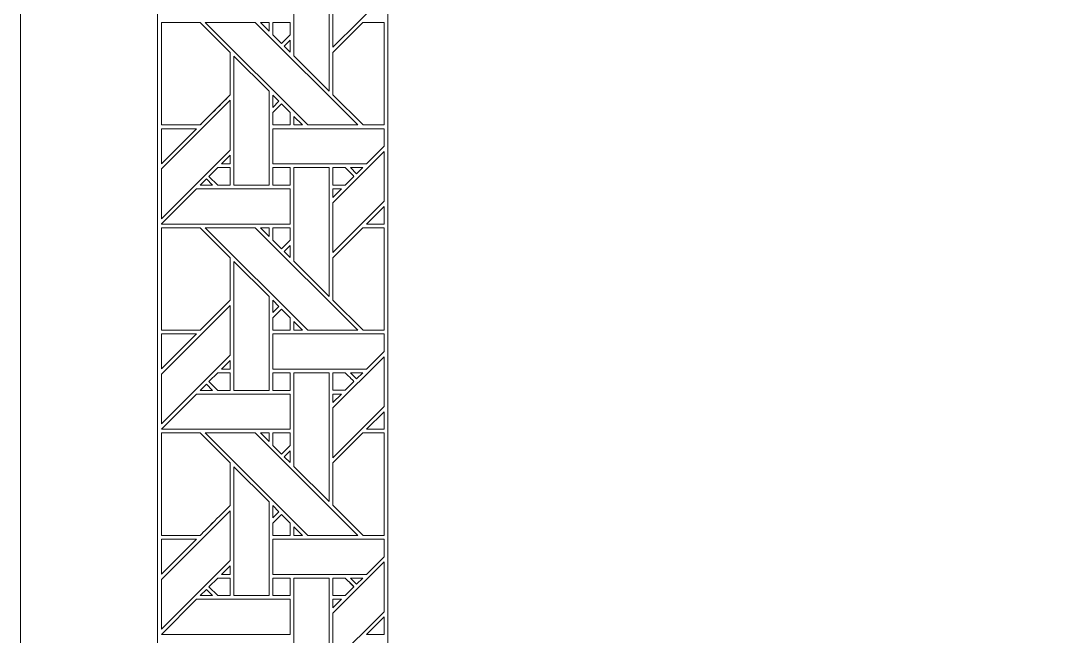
# Model space of a CAD drawing. Header units: inches. Extents: x 7.4 to 17.4, y 4.1 to 14.1.
# Drawn here: x 7.383 to 12.154, y 8.866 to 11.712 of the extents above; entities that cross this region are included whole.
import ezdxf

# ---------------------------------------------------------------- set-up
doc = ezdxf.new("R2010")
doc.units = ezdxf.units.IN
doc.header["$MEASUREMENT"] = 0
doc.layers.add('Design', color=7, linetype='Continuous', lineweight=0)

msp = doc.modelspace()

# ---------------------------------------------------------------- linework, layer by layer
at = {"layer": 'Design'}
for points, knots in [([(7.3829, 14.0948), (7.3829, 14.0948), (7.3829, 4.0948), (7.3829, 4.0948), (7.3829, 4.0948), (17.3829, 4.0948), (17.3829, 4.0948), (17.3829, 4.0948), (17.3829, 14.0948), (17.3829, 14.0948), (17.3829, 14.0948), (7.3829, 14.0948), (7.3829, 14.0948)], [0, 0, 0, 0, 1, 1, 1, 2, 2, 2, 3, 3, 3, 4, 4, 4, 4]), ([(8.0149, 13.4627), (8.0149, 13.4627), (8.0149, 4.7268), (8.0149, 4.7268), (8.0149, 4.7268), (16.7508, 4.7268), (16.7508, 4.7268), (16.7508, 4.7268), (16.7508, 13.4627), (16.7508, 13.4627), (16.7508, 13.4627), (8.0149, 13.4627), (8.0149, 13.4627)], [0, 0, 0, 0, 1, 1, 1, 2, 2, 2, 3, 3, 3, 4, 4, 4, 4]), ([(9.079, 5.7909), (9.079, 5.7909), (9.079, 12.3986), (9.079, 12.3986), (9.079, 12.3986), (15.6867, 12.3986), (15.6867, 12.3986), (15.6867, 12.3986), (15.6867, 5.7909), (15.6867, 5.7909), (15.6867, 5.7909), (9.079, 5.7909), (9.079, 5.7909)], [0, 0, 0, 0, 1, 1, 1, 2, 2, 2, 3, 3, 3, 4, 4, 4, 4]), ([(8.8255, 11.5892), (8.8255, 11.5892), (8.8255, 11.8193), (8.8255, 11.8193), (8.8255, 11.8193), (9.0623, 12.056), (9.0623, 12.056), (9.0623, 12.056), (9.0623, 11.826), (9.0623, 11.826), (9.0623, 11.826), (8.8255, 11.5892), (8.8255, 11.5892)], [0, 0, 0, 0, 1, 1, 1, 2, 2, 2, 3, 3, 3, 4, 4, 4, 4]), ([(8.6454, 11.9814), (8.6454, 11.9814), (8.8083, 11.9814), (8.8083, 11.9814), (8.8083, 11.9814), (8.8083, 11.3863), (8.8083, 11.3863), (8.8083, 11.3863), (8.6454, 11.5492), (8.6454, 11.5492), (8.6454, 11.5492), (8.6454, 11.9814), (8.6454, 11.9814)], [0, 0, 0, 0, 1, 1, 1, 2, 2, 2, 3, 3, 3, 4, 4, 4, 4]), ([(8.0329, 11.7035), (8.0329, 11.7035), (8.2116, 11.7035), (8.2116, 11.7035), (8.2116, 11.7035), (8.3504, 11.5648), (8.3504, 11.5648), (8.3504, 11.5648), (8.3504, 11.3686), (8.3504, 11.3686), (8.3326, 11.3507), (8.2207, 11.2389), (8.2117, 11.2299), (8.2117, 11.2299), (8.0329, 11.2299), (8.0329, 11.2299), (8.0329, 11.2299), (8.0329, 11.7035), (8.0329, 11.7035)], [0, 0, 0, 0, 1, 1, 1, 2, 2, 2, 3, 3, 3, 4, 4, 4, 5, 5, 5, 6, 6, 6, 6]), ([(8.0329, 11.7035), (8.0329, 11.7035), (8.2116, 11.7035), (8.2116, 11.7035), (8.2116, 11.7035), (8.3504, 11.5648), (8.3504, 11.5648), (8.3504, 11.5648), (8.3504, 11.3686), (8.3504, 11.3686), (8.3323, 11.3504), (8.2204, 11.2387), (8.2117, 11.2299), (8.2117, 11.2299), (8.0329, 11.2299), (8.0329, 11.2299), (8.0329, 11.2299), (8.0329, 11.7035), (8.0329, 11.7035)], [0, 0, 0, 0, 1, 1, 1, 2, 2, 2, 3, 3, 3, 4, 4, 4, 5, 5, 5, 6, 6, 6, 6]), ([(8.2359, 11.7035), (8.2359, 11.7035), (8.4669, 11.7035), (8.4669, 11.7035), (8.4669, 11.7035), (8.9405, 11.2299), (8.9405, 11.2299), (8.9405, 11.2299), (8.7095, 11.2299), (8.7095, 11.2299), (8.7095, 11.2299), (8.2359, 11.7035), (8.2359, 11.7035)], [0, 0, 0, 0, 1, 1, 1, 2, 2, 2, 3, 3, 3, 4, 4, 4, 4]), ([(8.491, 11.7035), (8.491, 11.7035), (8.5304, 11.7035), (8.5304, 11.7035), (8.5304, 11.7035), (8.5304, 11.6637), (8.5304, 11.6637), (8.5304, 11.6637), (8.491, 11.7035), (8.491, 11.7035)], [0, 0, 0, 0, 1, 1, 1, 2, 2, 2, 3, 3, 3, 3]), ([(8.5476, 11.7035), (8.5476, 11.7035), (8.6278, 11.7035), (8.6278, 11.7035), (8.6278, 11.7035), (8.6278, 11.6459), (8.6278, 11.6459), (8.6278, 11.6459), (8.5879, 11.606), (8.5879, 11.606), (8.5879, 11.606), (8.5476, 11.6463), (8.5476, 11.6463), (8.5476, 11.6463), (8.5476, 11.7035), (8.5476, 11.7035)], [0, 0, 0, 0, 1, 1, 1, 2, 2, 2, 3, 3, 3, 4, 4, 4, 5, 5, 5, 5]), ([(8.6278, 11.6459), (8.6278, 11.6459), (8.5879, 11.606), (8.5879, 11.606), (8.5879, 11.606), (8.5476, 11.6463), (8.5476, 11.6463), (8.5476, 11.6463), (8.5476, 11.7035), (8.5476, 11.7035), (8.5476, 11.7035), (8.6278, 11.7035), (8.6278, 11.7035), (8.6278, 11.7035), (8.6278, 11.6459), (8.6278, 11.6459)], [0, 0, 0, 0, 1, 1, 1, 2, 2, 2, 3, 3, 3, 4, 4, 4, 5, 5, 5, 5]), ([(8.8255, 11.5648), (8.8255, 11.5648), (8.9642, 11.7035), (8.9642, 11.7035), (8.9642, 11.7035), (9.0623, 11.7035), (9.0623, 11.7035), (9.0623, 11.7035), (9.0623, 11.2299), (9.0623, 11.2299), (9.0623, 11.2299), (8.9647, 11.2299), (8.9647, 11.2299), (8.9647, 11.2299), (8.8255, 11.3691), (8.8255, 11.3691), (8.8255, 11.3691), (8.8255, 11.5648), (8.8255, 11.5648)], [0, 0, 0, 0, 1, 1, 1, 2, 2, 2, 3, 3, 3, 4, 4, 4, 5, 5, 5, 6, 6, 6, 6]), ([(8.9642, 11.7035), (8.9642, 11.7035), (9.0623, 11.7035), (9.0623, 11.7035), (9.0623, 11.7035), (9.0623, 11.2299), (9.0623, 11.2299), (9.0623, 11.2299), (8.9647, 11.2299), (8.9647, 11.2299), (8.9647, 11.2299), (8.8255, 11.3691), (8.8255, 11.3691), (8.8255, 11.3691), (8.8255, 11.5648), (8.8255, 11.5648), (8.8255, 11.5648), (8.9642, 11.7035), (8.9642, 11.7035)], [0, 0, 0, 0, 1, 1, 1, 2, 2, 2, 3, 3, 3, 4, 4, 4, 5, 5, 5, 6, 6, 6, 6]), ([(8.6279, 11.6217), (8.6279, 11.6217), (8.6279, 11.5665), (8.6279, 11.5665), (8.6279, 11.5665), (8.6001, 11.5939), (8.6001, 11.5939), (8.6001, 11.5939), (8.6279, 11.6217), (8.6279, 11.6217)], [0, 0, 0, 0, 1, 1, 1, 2, 2, 2, 3, 3, 3, 3]), ([(8.5303, 11.3856), (8.5303, 11.3856), (8.5303, 10.9519), (8.5303, 10.9519), (8.5303, 10.9519), (8.3676, 10.9519), (8.3676, 10.9519), (8.3676, 10.9519), (8.3676, 11.5477), (8.3676, 11.5477), (8.3676, 11.5477), (8.5303, 11.3856), (8.5303, 11.3856)], [0, 0, 0, 0, 1, 1, 1, 2, 2, 2, 3, 3, 3, 4, 4, 4, 4]), ([(8.5758, 11.3395), (8.5758, 11.3395), (8.5476, 11.3113), (8.5476, 11.3113), (8.5476, 11.3113), (8.5476, 11.3681), (8.5476, 11.3681), (8.5476, 11.3681), (8.5758, 11.3395), (8.5758, 11.3395)], [0, 0, 0, 0, 1, 1, 1, 2, 2, 2, 3, 3, 3, 3]), ([(8.0329, 11.0266), (8.0329, 11.0266), (8.3504, 11.3441), (8.3504, 11.3441), (8.3504, 11.3441), (8.3504, 11.1141), (8.3504, 11.1141), (8.3504, 11.1141), (8.0329, 10.7965), (8.0329, 10.7965), (8.0329, 10.7965), (8.0329, 11.0266), (8.0329, 11.0266)], [0, 0, 0, 0, 1, 1, 1, 2, 2, 2, 3, 3, 3, 4, 4, 4, 4]), ([(8.6282, 11.2297), (8.6282, 11.2297), (8.5476, 11.2297), (8.5476, 11.2297), (8.5476, 11.2297), (8.5476, 11.2869), (8.5476, 11.2869), (8.5476, 11.2869), (8.5879, 11.3273), (8.5879, 11.3273), (8.5879, 11.3273), (8.6282, 11.287), (8.6282, 11.287), (8.6282, 11.287), (8.6282, 11.2297), (8.6282, 11.2297)], [0, 0, 0, 0, 1, 1, 1, 2, 2, 2, 3, 3, 3, 4, 4, 4, 5, 5, 5, 5]), ([(8.5476, 11.2869), (8.5476, 11.2869), (8.5879, 11.3273), (8.5879, 11.3273), (8.5879, 11.3273), (8.6282, 11.287), (8.6282, 11.287), (8.6282, 11.287), (8.6282, 11.2297), (8.6282, 11.2297), (8.6282, 11.2297), (8.5476, 11.2297), (8.5476, 11.2297), (8.5476, 11.2297), (8.5476, 11.2869), (8.5476, 11.2869)], [0, 0, 0, 0, 1, 1, 1, 2, 2, 2, 3, 3, 3, 4, 4, 4, 5, 5, 5, 5]), ([(8.6853, 11.2299), (8.6853, 11.2299), (8.6455, 11.2299), (8.6455, 11.2299), (8.6455, 11.2299), (8.6455, 11.2697), (8.6455, 11.2697), (8.6455, 11.2697), (8.6853, 11.2299), (8.6853, 11.2299)], [0, 0, 0, 0, 1, 1, 1, 2, 2, 2, 3, 3, 3, 3]), ([(8.0329, 11.2126), (8.0329, 11.2126), (8.1946, 11.2126), (8.1946, 11.2126), (8.1946, 11.2126), (8.0329, 11.0509), (8.0329, 11.0509), (8.0329, 11.0509), (8.0329, 11.2126), (8.0329, 11.2126)], [0, 0, 0, 0, 1, 1, 1, 2, 2, 2, 3, 3, 3, 3]), ([(8.5476, 11.0499), (8.5476, 11.0499), (8.5476, 11.2126), (8.5476, 11.2126), (8.5476, 11.2126), (9.0623, 11.2126), (9.0623, 11.2126), (9.0623, 11.2126), (9.0623, 11.1316), (9.0623, 11.1316), (9.0623, 11.1316), (8.9806, 11.0499), (8.9806, 11.0499), (8.9806, 11.0499), (8.5476, 11.0499), (8.5476, 11.0499)], [0, 0, 0, 0, 1, 1, 1, 2, 2, 2, 3, 3, 3, 4, 4, 4, 5, 5, 5, 5]), ([(8.3107, 11.0499), (8.3107, 11.0499), (8.3504, 11.0897), (8.3504, 11.0897), (8.3504, 11.0897), (8.3504, 11.0499), (8.3504, 11.0499), (8.3504, 11.0499), (8.3107, 11.0499), (8.3107, 11.0499)], [0, 0, 0, 0, 1, 1, 1, 2, 2, 2, 3, 3, 3, 3]), ([(8.8255, 10.6404), (8.8255, 10.6404), (8.8255, 10.8705), (8.8255, 10.8705), (8.8255, 10.8705), (9.0623, 11.1073), (9.0623, 11.1073), (9.0623, 11.1073), (9.0623, 10.8772), (9.0623, 10.8772), (9.0623, 10.8772), (8.8255, 10.6404), (8.8255, 10.6404)], [0, 0, 0, 0, 1, 1, 1, 2, 2, 2, 3, 3, 3, 4, 4, 4, 4]), ([(8.3504, 10.9519), (8.3504, 10.9519), (8.2933, 10.9519), (8.2933, 10.9519), (8.2933, 10.9519), (8.2529, 10.9923), (8.2529, 10.9923), (8.2529, 10.9923), (8.2933, 11.0327), (8.2933, 11.0327), (8.2933, 11.0327), (8.3504, 11.0327), (8.3504, 11.0327), (8.3504, 11.0327), (8.3504, 10.9519), (8.3504, 10.9519)], [0, 0, 0, 0, 1, 1, 1, 2, 2, 2, 3, 3, 3, 4, 4, 4, 5, 5, 5, 5]), ([(8.2529, 10.9923), (8.2529, 10.9923), (8.2933, 11.0327), (8.2933, 11.0327), (8.2933, 11.0327), (8.3504, 11.0327), (8.3504, 11.0327), (8.3504, 11.0327), (8.3504, 10.9519), (8.3504, 10.9519), (8.3504, 10.9519), (8.2933, 10.9519), (8.2933, 10.9519), (8.2933, 10.9519), (8.2529, 10.9923), (8.2529, 10.9923)], [0, 0, 0, 0, 1, 1, 1, 2, 2, 2, 3, 3, 3, 4, 4, 4, 5, 5, 5, 5]), ([(8.5476, 10.9519), (8.5476, 10.9519), (8.5476, 11.0327), (8.5476, 11.0327), (8.5476, 11.0327), (8.6278, 11.0327), (8.6278, 11.0327), (8.6278, 11.0327), (8.6278, 10.9519), (8.6278, 10.9519), (8.6278, 10.9519), (8.5476, 10.9519), (8.5476, 10.9519)], [0, 0, 0, 0, 1, 1, 1, 2, 2, 2, 3, 3, 3, 4, 4, 4, 4]), ([(8.5476, 11.0327), (8.5476, 11.0327), (8.6278, 11.0327), (8.6278, 11.0327), (8.6278, 11.0327), (8.6278, 10.9519), (8.6278, 10.9519), (8.6278, 10.9519), (8.5476, 10.9519), (8.5476, 10.9519), (8.5476, 10.9519), (8.5476, 11.0327), (8.5476, 11.0327)], [0, 0, 0, 0, 1, 1, 1, 2, 2, 2, 3, 3, 3, 4, 4, 4, 4]), ([(8.6454, 11.0326), (8.6454, 11.0326), (8.8083, 11.0326), (8.8083, 11.0326), (8.8083, 11.0326), (8.8083, 10.4375), (8.8083, 10.4375), (8.8083, 10.4375), (8.6454, 10.6004), (8.6454, 10.6004), (8.6454, 10.6004), (8.6454, 11.0326), (8.6454, 11.0326)], [0, 0, 0, 0, 1, 1, 1, 2, 2, 2, 3, 3, 3, 4, 4, 4, 4]), ([(8.8255, 11.0327), (8.8255, 11.0327), (8.8825, 11.0327), (8.8825, 11.0327), (8.8877, 11.0276), (8.9184, 10.9967), (8.9228, 10.9923), (8.9228, 10.9923), (8.8824, 10.9519), (8.8824, 10.9519), (8.8824, 10.9519), (8.8255, 10.9519), (8.8255, 10.9519), (8.8255, 10.9519), (8.8255, 11.0327), (8.8255, 11.0327)], [0, 0, 0, 0, 1, 1, 1, 2, 2, 2, 3, 3, 3, 4, 4, 4, 5, 5, 5, 5]), ([(8.9228, 10.9923), (8.9228, 10.9923), (8.8824, 10.9519), (8.8824, 10.9519), (8.8824, 10.9519), (8.8255, 10.9519), (8.8255, 10.9519), (8.8255, 10.9519), (8.8255, 11.0327), (8.8255, 11.0327), (8.8255, 11.0327), (8.8825, 11.0327), (8.8825, 11.0327), (8.8878, 11.0274), (8.9186, 10.9966), (8.9228, 10.9923)], [0, 0, 0, 0, 1, 1, 1, 2, 2, 2, 3, 3, 3, 4, 4, 4, 5, 5, 5, 5]), ([(8.9351, 11.0045), (8.9351, 11.0045), (8.9069, 11.0326), (8.9069, 11.0326), (8.9069, 11.0326), (8.9634, 11.0326), (8.9634, 11.0326), (8.9634, 11.0326), (8.9351, 11.0045), (8.9351, 11.0045)], [0, 0, 0, 0, 1, 1, 1, 2, 2, 2, 3, 3, 3, 3]), ([(8.2691, 10.9519), (8.2691, 10.9519), (8.2126, 10.9519), (8.2126, 10.9519), (8.2126, 10.9519), (8.2408, 10.9801), (8.2408, 10.9801), (8.2408, 10.9801), (8.2691, 10.9519), (8.2691, 10.9519)], [0, 0, 0, 0, 1, 1, 1, 2, 2, 2, 3, 3, 3, 3]), ([(8.0329, 10.7722), (8.0329, 10.7722), (8.1954, 10.9347), (8.1954, 10.9347), (8.1954, 10.9347), (8.6279, 10.9347), (8.6279, 10.9347), (8.6279, 10.9347), (8.6279, 10.7719), (8.6279, 10.7719), (8.6279, 10.7719), (8.0329, 10.7719), (8.0329, 10.7719), (8.0329, 10.7719), (8.0329, 10.7722), (8.0329, 10.7722)], [0, 0, 0, 0, 1, 1, 1, 2, 2, 2, 3, 3, 3, 4, 4, 4, 5, 5, 5, 5]), ([(8.8255, 10.8949), (8.8255, 10.8949), (8.8255, 10.9347), (8.8255, 10.9347), (8.8255, 10.9347), (8.8653, 10.9347), (8.8653, 10.9347), (8.8653, 10.9347), (8.8255, 10.8949), (8.8255, 10.8949)], [0, 0, 0, 0, 1, 1, 1, 2, 2, 2, 3, 3, 3, 3]), ([(9.0623, 10.8529), (9.0623, 10.8529), (9.0623, 10.7719), (9.0623, 10.7719), (9.0623, 10.7719), (8.9813, 10.7719), (8.9813, 10.7719), (8.9813, 10.7719), (9.0623, 10.8529), (9.0623, 10.8529)], [0, 0, 0, 0, 1, 1, 1, 2, 2, 2, 3, 3, 3, 3]), ([(8.0329, 10.7548), (8.0329, 10.7548), (8.2116, 10.7548), (8.2116, 10.7548), (8.2116, 10.7548), (8.3504, 10.6161), (8.3504, 10.6161), (8.3504, 10.6161), (8.3504, 10.4199), (8.3504, 10.4199), (8.3326, 10.4019), (8.2207, 10.2902), (8.2117, 10.2812), (8.2117, 10.2812), (8.0329, 10.2812), (8.0329, 10.2812), (8.0329, 10.2812), (8.0329, 10.7548), (8.0329, 10.7548)], [0, 0, 0, 0, 1, 1, 1, 2, 2, 2, 3, 3, 3, 4, 4, 4, 5, 5, 5, 6, 6, 6, 6]), ([(8.0329, 10.7548), (8.0329, 10.7548), (8.2116, 10.7548), (8.2116, 10.7548), (8.2116, 10.7548), (8.3504, 10.6161), (8.3504, 10.6161), (8.3504, 10.6161), (8.3504, 10.4199), (8.3504, 10.4199), (8.3325, 10.4019), (8.2206, 10.2901), (8.2117, 10.2812), (8.2117, 10.2812), (8.0329, 10.2812), (8.0329, 10.2812), (8.0329, 10.2812), (8.0329, 10.7548), (8.0329, 10.7548)], [0, 0, 0, 0, 1, 1, 1, 2, 2, 2, 3, 3, 3, 4, 4, 4, 5, 5, 5, 6, 6, 6, 6]), ([(8.2359, 10.7548), (8.2359, 10.7548), (8.4669, 10.7548), (8.4669, 10.7548), (8.4669, 10.7548), (8.9405, 10.2811), (8.9405, 10.2811), (8.9405, 10.2811), (8.7095, 10.2811), (8.7095, 10.2811), (8.7095, 10.2811), (8.2359, 10.7548), (8.2359, 10.7548)], [0, 0, 0, 0, 1, 1, 1, 2, 2, 2, 3, 3, 3, 4, 4, 4, 4]), ([(8.491, 10.7548), (8.491, 10.7548), (8.5304, 10.7548), (8.5304, 10.7548), (8.5304, 10.7548), (8.5304, 10.715), (8.5304, 10.715), (8.5304, 10.715), (8.491, 10.7548), (8.491, 10.7548)], [0, 0, 0, 0, 1, 1, 1, 2, 2, 2, 3, 3, 3, 3]), ([(8.5476, 10.7548), (8.5476, 10.7548), (8.6278, 10.7548), (8.6278, 10.7548), (8.6278, 10.7548), (8.6278, 10.6972), (8.6278, 10.6972), (8.6278, 10.6972), (8.5879, 10.6573), (8.5879, 10.6573), (8.5879, 10.6573), (8.5476, 10.6976), (8.5476, 10.6976), (8.5476, 10.6976), (8.5476, 10.7548), (8.5476, 10.7548)], [0, 0, 0, 0, 1, 1, 1, 2, 2, 2, 3, 3, 3, 4, 4, 4, 5, 5, 5, 5]), ([(8.6278, 10.6972), (8.6278, 10.6972), (8.5879, 10.6573), (8.5879, 10.6573), (8.5879, 10.6573), (8.5476, 10.6976), (8.5476, 10.6976), (8.5476, 10.6976), (8.5476, 10.7548), (8.5476, 10.7548), (8.5476, 10.7548), (8.6278, 10.7548), (8.6278, 10.7548), (8.6278, 10.7548), (8.6278, 10.6972), (8.6278, 10.6972)], [0, 0, 0, 0, 1, 1, 1, 2, 2, 2, 3, 3, 3, 4, 4, 4, 5, 5, 5, 5]), ([(8.8255, 10.6161), (8.8255, 10.6161), (8.9642, 10.7548), (8.9642, 10.7548), (8.9642, 10.7548), (9.0623, 10.7548), (9.0623, 10.7548), (9.0623, 10.7548), (9.0623, 10.2812), (9.0623, 10.2812), (9.0623, 10.2812), (8.9647, 10.2812), (8.9647, 10.2812), (8.9647, 10.2812), (8.8255, 10.4204), (8.8255, 10.4204), (8.8255, 10.4204), (8.8255, 10.6161), (8.8255, 10.6161)], [0, 0, 0, 0, 1, 1, 1, 2, 2, 2, 3, 3, 3, 4, 4, 4, 5, 5, 5, 6, 6, 6, 6]), ([(8.9642, 10.7548), (8.9642, 10.7548), (9.0623, 10.7548), (9.0623, 10.7548), (9.0623, 10.7548), (9.0623, 10.2812), (9.0623, 10.2812), (9.0623, 10.2812), (8.9647, 10.2812), (8.9647, 10.2812), (8.9647, 10.2812), (8.8255, 10.4204), (8.8255, 10.4204), (8.8255, 10.4204), (8.8255, 10.6161), (8.8255, 10.6161), (8.8255, 10.6161), (8.9642, 10.7548), (8.9642, 10.7548)], [0, 0, 0, 0, 1, 1, 1, 2, 2, 2, 3, 3, 3, 4, 4, 4, 5, 5, 5, 6, 6, 6, 6]), ([(8.6279, 10.6729), (8.6279, 10.6729), (8.6279, 10.6178), (8.6279, 10.6178), (8.6279, 10.6178), (8.6001, 10.6452), (8.6001, 10.6452), (8.6001, 10.6452), (8.6279, 10.6729), (8.6279, 10.6729)], [0, 0, 0, 0, 1, 1, 1, 2, 2, 2, 3, 3, 3, 3]), ([(8.5303, 10.4368), (8.5303, 10.4368), (8.5303, 10.0031), (8.5303, 10.0031), (8.5303, 10.0031), (8.3676, 10.0031), (8.3676, 10.0031), (8.3676, 10.0031), (8.3676, 10.599), (8.3676, 10.599), (8.3676, 10.599), (8.5303, 10.4368), (8.5303, 10.4368)], [0, 0, 0, 0, 1, 1, 1, 2, 2, 2, 3, 3, 3, 4, 4, 4, 4]), ([(8.5758, 10.3908), (8.5758, 10.3908), (8.5476, 10.3626), (8.5476, 10.3626), (8.5476, 10.3626), (8.5476, 10.4193), (8.5476, 10.4193), (8.5476, 10.4193), (8.5758, 10.3908), (8.5758, 10.3908)], [0, 0, 0, 0, 1, 1, 1, 2, 2, 2, 3, 3, 3, 3]), ([(8.0329, 10.0779), (8.0329, 10.0779), (8.3504, 10.3954), (8.3504, 10.3954), (8.3504, 10.3954), (8.3504, 10.1654), (8.3504, 10.1654), (8.3504, 10.1654), (8.0329, 9.8478), (8.0329, 9.8478), (8.0329, 9.8478), (8.0329, 10.0779), (8.0329, 10.0779)], [0, 0, 0, 0, 1, 1, 1, 2, 2, 2, 3, 3, 3, 4, 4, 4, 4]), ([(8.6282, 10.2809), (8.6282, 10.2809), (8.5476, 10.2809), (8.5476, 10.2809), (8.5476, 10.2809), (8.5476, 10.3382), (8.5476, 10.3382), (8.5476, 10.3382), (8.5879, 10.3785), (8.5879, 10.3785), (8.5879, 10.3785), (8.6282, 10.3382), (8.6282, 10.3382), (8.6282, 10.3382), (8.6282, 10.2809), (8.6282, 10.2809)], [0, 0, 0, 0, 1, 1, 1, 2, 2, 2, 3, 3, 3, 4, 4, 4, 5, 5, 5, 5]), ([(8.5476, 10.3382), (8.5476, 10.3382), (8.5879, 10.3785), (8.5879, 10.3785), (8.5879, 10.3785), (8.6282, 10.3382), (8.6282, 10.3382), (8.6282, 10.3382), (8.6282, 10.2809), (8.6282, 10.2809), (8.6282, 10.2809), (8.5476, 10.2809), (8.5476, 10.2809), (8.5476, 10.2809), (8.5476, 10.3382), (8.5476, 10.3382)], [0, 0, 0, 0, 1, 1, 1, 2, 2, 2, 3, 3, 3, 4, 4, 4, 5, 5, 5, 5]), ([(8.6853, 10.2811), (8.6853, 10.2811), (8.6455, 10.2811), (8.6455, 10.2811), (8.6455, 10.2811), (8.6455, 10.3209), (8.6455, 10.3209), (8.6455, 10.3209), (8.6853, 10.2811), (8.6853, 10.2811)], [0, 0, 0, 0, 1, 1, 1, 2, 2, 2, 3, 3, 3, 3]), ([(8.0329, 10.2639), (8.0329, 10.2639), (8.1946, 10.2639), (8.1946, 10.2639), (8.1946, 10.2639), (8.0329, 10.1022), (8.0329, 10.1022), (8.0329, 10.1022), (8.0329, 10.2639), (8.0329, 10.2639)], [0, 0, 0, 0, 1, 1, 1, 2, 2, 2, 3, 3, 3, 3]), ([(8.5476, 10.1012), (8.5476, 10.1012), (8.5476, 10.2639), (8.5476, 10.2639), (8.5476, 10.2639), (9.0623, 10.2639), (9.0623, 10.2639), (9.0623, 10.2639), (9.0623, 10.1828), (9.0623, 10.1828), (9.0623, 10.1828), (8.9806, 10.1012), (8.9806, 10.1012), (8.9806, 10.1012), (8.5476, 10.1012), (8.5476, 10.1012)], [0, 0, 0, 0, 1, 1, 1, 2, 2, 2, 3, 3, 3, 4, 4, 4, 5, 5, 5, 5]), ([(8.3107, 10.1012), (8.3107, 10.1012), (8.3504, 10.141), (8.3504, 10.141), (8.3504, 10.141), (8.3504, 10.1012), (8.3504, 10.1012), (8.3504, 10.1012), (8.3107, 10.1012), (8.3107, 10.1012)], [0, 0, 0, 0, 1, 1, 1, 2, 2, 2, 3, 3, 3, 3]), ([(8.8255, 9.6917), (8.8255, 9.6917), (8.8255, 9.9218), (8.8255, 9.9218), (8.8255, 9.9218), (9.0623, 10.1586), (9.0623, 10.1586), (9.0623, 10.1586), (9.0623, 9.9285), (9.0623, 9.9285), (9.0623, 9.9285), (8.8255, 9.6917), (8.8255, 9.6917)], [0, 0, 0, 0, 1, 1, 1, 2, 2, 2, 3, 3, 3, 4, 4, 4, 4]), ([(8.3504, 10.0031), (8.3504, 10.0031), (8.2933, 10.0031), (8.2933, 10.0031), (8.2933, 10.0031), (8.2529, 10.0435), (8.2529, 10.0435), (8.2529, 10.0435), (8.2933, 10.084), (8.2933, 10.084), (8.2933, 10.084), (8.3504, 10.084), (8.3504, 10.084), (8.3504, 10.084), (8.3504, 10.0031), (8.3504, 10.0031)], [0, 0, 0, 0, 1, 1, 1, 2, 2, 2, 3, 3, 3, 4, 4, 4, 5, 5, 5, 5]), ([(8.2529, 10.0435), (8.2529, 10.0435), (8.2933, 10.084), (8.2933, 10.084), (8.2933, 10.084), (8.3504, 10.084), (8.3504, 10.084), (8.3504, 10.084), (8.3504, 10.0031), (8.3504, 10.0031), (8.3504, 10.0031), (8.2933, 10.0031), (8.2933, 10.0031), (8.2933, 10.0031), (8.2529, 10.0435), (8.2529, 10.0435)], [0, 0, 0, 0, 1, 1, 1, 2, 2, 2, 3, 3, 3, 4, 4, 4, 5, 5, 5, 5]), ([(8.5476, 10.0031), (8.5476, 10.0031), (8.5476, 10.0839), (8.5476, 10.0839), (8.5476, 10.0839), (8.6278, 10.0839), (8.6278, 10.0839), (8.6278, 10.0839), (8.6278, 10.0031), (8.6278, 10.0031), (8.6278, 10.0031), (8.5476, 10.0031), (8.5476, 10.0031)], [0, 0, 0, 0, 1, 1, 1, 2, 2, 2, 3, 3, 3, 4, 4, 4, 4]), ([(8.5476, 10.0839), (8.5476, 10.0839), (8.6278, 10.0839), (8.6278, 10.0839), (8.6278, 10.0839), (8.6278, 10.0031), (8.6278, 10.0031), (8.6278, 10.0031), (8.5476, 10.0031), (8.5476, 10.0031), (8.5476, 10.0031), (8.5476, 10.0839), (8.5476, 10.0839)], [0, 0, 0, 0, 1, 1, 1, 2, 2, 2, 3, 3, 3, 4, 4, 4, 4]), ([(8.6454, 10.0839), (8.6454, 10.0839), (8.8083, 10.0839), (8.8083, 10.0839), (8.8083, 10.0839), (8.8083, 9.4888), (8.8083, 9.4888), (8.8083, 9.4888), (8.6454, 9.6517), (8.6454, 9.6517), (8.6454, 9.6517), (8.6454, 10.0839), (8.6454, 10.0839)], [0, 0, 0, 0, 1, 1, 1, 2, 2, 2, 3, 3, 3, 4, 4, 4, 4]), ([(8.8255, 10.0839), (8.8255, 10.0839), (8.8825, 10.0839), (8.8825, 10.0839), (8.8877, 10.0788), (8.9184, 10.048), (8.9228, 10.0436), (8.9228, 10.0436), (8.8824, 10.0032), (8.8824, 10.0032), (8.8824, 10.0032), (8.8255, 10.0032), (8.8255, 10.0032), (8.8255, 10.0032), (8.8255, 10.0839), (8.8255, 10.0839)], [0, 0, 0, 0, 1, 1, 1, 2, 2, 2, 3, 3, 3, 4, 4, 4, 5, 5, 5, 5]), ([(8.9228, 10.0436), (8.9228, 10.0436), (8.8824, 10.0032), (8.8824, 10.0032), (8.8824, 10.0032), (8.8255, 10.0032), (8.8255, 10.0032), (8.8255, 10.0032), (8.8255, 10.0839), (8.8255, 10.0839), (8.8255, 10.0839), (8.8825, 10.0839), (8.8825, 10.0839), (8.8878, 10.0787), (8.9186, 10.0479), (8.9228, 10.0436)], [0, 0, 0, 0, 1, 1, 1, 2, 2, 2, 3, 3, 3, 4, 4, 4, 5, 5, 5, 5]), ([(8.9351, 10.0557), (8.9351, 10.0557), (8.9069, 10.0839), (8.9069, 10.0839), (8.9069, 10.0839), (8.9634, 10.0839), (8.9634, 10.0839), (8.9634, 10.0839), (8.9351, 10.0557), (8.9351, 10.0557)], [0, 0, 0, 0, 1, 1, 1, 2, 2, 2, 3, 3, 3, 3]), ([(8.2691, 10.0031), (8.2691, 10.0031), (8.2126, 10.0031), (8.2126, 10.0031), (8.2126, 10.0031), (8.2408, 10.0314), (8.2408, 10.0314), (8.2408, 10.0314), (8.2691, 10.0031), (8.2691, 10.0031)], [0, 0, 0, 0, 1, 1, 1, 2, 2, 2, 3, 3, 3, 3]), ([(8.0329, 9.8234), (8.0329, 9.8234), (8.1954, 9.986), (8.1954, 9.986), (8.1954, 9.986), (8.6279, 9.986), (8.6279, 9.986), (8.6279, 9.986), (8.6279, 9.8232), (8.6279, 9.8232), (8.6279, 9.8232), (8.0329, 9.8232), (8.0329, 9.8232), (8.0329, 9.8232), (8.0329, 9.8234), (8.0329, 9.8234)], [0, 0, 0, 0, 1, 1, 1, 2, 2, 2, 3, 3, 3, 4, 4, 4, 5, 5, 5, 5]), ([(8.8255, 9.9462), (8.8255, 9.9462), (8.8255, 9.986), (8.8255, 9.986), (8.8255, 9.986), (8.8653, 9.986), (8.8653, 9.986), (8.8653, 9.986), (8.8255, 9.9462), (8.8255, 9.9462)], [0, 0, 0, 0, 1, 1, 1, 2, 2, 2, 3, 3, 3, 3]), ([(9.0623, 9.9041), (9.0623, 9.9041), (9.0623, 9.8232), (9.0623, 9.8232), (9.0623, 9.8232), (8.9813, 9.8232), (8.9813, 9.8232), (8.9813, 9.8232), (9.0623, 9.9041), (9.0623, 9.9041)], [0, 0, 0, 0, 1, 1, 1, 2, 2, 2, 3, 3, 3, 3]), ([(8.0329, 9.8061), (8.0329, 9.8061), (8.2116, 9.8061), (8.2116, 9.8061), (8.2116, 9.8061), (8.3504, 9.6673), (8.3504, 9.6673), (8.3504, 9.6673), (8.3504, 9.4711), (8.3504, 9.4711), (8.3326, 9.4532), (8.2207, 9.3414), (8.2117, 9.3324), (8.2117, 9.3324), (8.0329, 9.3324), (8.0329, 9.3324), (8.0329, 9.3324), (8.0329, 9.8061), (8.0329, 9.8061)], [0, 0, 0, 0, 1, 1, 1, 2, 2, 2, 3, 3, 3, 4, 4, 4, 5, 5, 5, 6, 6, 6, 6]), ([(8.0329, 9.8061), (8.0329, 9.8061), (8.2116, 9.8061), (8.2116, 9.8061), (8.2116, 9.8061), (8.3504, 9.6673), (8.3504, 9.6673), (8.3504, 9.6673), (8.3504, 9.4711), (8.3504, 9.4711), (8.3328, 9.4534), (8.2208, 9.3416), (8.2117, 9.3324), (8.2117, 9.3324), (8.0329, 9.3324), (8.0329, 9.3324), (8.0329, 9.3324), (8.0329, 9.8061), (8.0329, 9.8061)], [0, 0, 0, 0, 1, 1, 1, 2, 2, 2, 3, 3, 3, 4, 4, 4, 5, 5, 5, 6, 6, 6, 6]), ([(8.2359, 9.8061), (8.2359, 9.8061), (8.4669, 9.8061), (8.4669, 9.8061), (8.4669, 9.8061), (8.9405, 9.3324), (8.9405, 9.3324), (8.9405, 9.3324), (8.7095, 9.3324), (8.7095, 9.3324), (8.7095, 9.3324), (8.2359, 9.8061), (8.2359, 9.8061)], [0, 0, 0, 0, 1, 1, 1, 2, 2, 2, 3, 3, 3, 4, 4, 4, 4]), ([(8.491, 9.8061), (8.491, 9.8061), (8.5304, 9.8061), (8.5304, 9.8061), (8.5304, 9.8061), (8.5304, 9.7662), (8.5304, 9.7662), (8.5304, 9.7662), (8.491, 9.8061), (8.491, 9.8061)], [0, 0, 0, 0, 1, 1, 1, 2, 2, 2, 3, 3, 3, 3]), ([(8.5476, 9.8061), (8.5476, 9.8061), (8.6278, 9.8061), (8.6278, 9.8061), (8.6278, 9.8061), (8.6278, 9.7485), (8.6278, 9.7485), (8.6278, 9.7485), (8.5879, 9.7085), (8.5879, 9.7085), (8.5879, 9.7085), (8.5476, 9.7489), (8.5476, 9.7489), (8.5476, 9.7489), (8.5476, 9.8061), (8.5476, 9.8061)], [0, 0, 0, 0, 1, 1, 1, 2, 2, 2, 3, 3, 3, 4, 4, 4, 5, 5, 5, 5]), ([(8.6278, 9.7485), (8.6278, 9.7485), (8.5879, 9.7085), (8.5879, 9.7085), (8.5879, 9.7085), (8.5476, 9.7489), (8.5476, 9.7489), (8.5476, 9.7489), (8.5476, 9.8061), (8.5476, 9.8061), (8.5476, 9.8061), (8.6278, 9.8061), (8.6278, 9.8061), (8.6278, 9.8061), (8.6278, 9.7485), (8.6278, 9.7485)], [0, 0, 0, 0, 1, 1, 1, 2, 2, 2, 3, 3, 3, 4, 4, 4, 5, 5, 5, 5]), ([(8.8255, 9.6673), (8.8255, 9.6673), (8.9642, 9.8061), (8.9642, 9.8061), (8.9642, 9.8061), (9.0623, 9.8061), (9.0623, 9.8061), (9.0623, 9.8061), (9.0623, 9.3324), (9.0623, 9.3324), (9.0623, 9.3324), (8.9647, 9.3324), (8.9647, 9.3324), (8.9647, 9.3324), (8.8255, 9.4717), (8.8255, 9.4717), (8.8255, 9.4717), (8.8255, 9.6673), (8.8255, 9.6673)], [0, 0, 0, 0, 1, 1, 1, 2, 2, 2, 3, 3, 3, 4, 4, 4, 5, 5, 5, 6, 6, 6, 6]), ([(8.9642, 9.8061), (8.9642, 9.8061), (9.0623, 9.8061), (9.0623, 9.8061), (9.0623, 9.8061), (9.0623, 9.3324), (9.0623, 9.3324), (9.0623, 9.3324), (8.9647, 9.3324), (8.9647, 9.3324), (8.9647, 9.3324), (8.8255, 9.4717), (8.8255, 9.4717), (8.8255, 9.4717), (8.8255, 9.6673), (8.8255, 9.6673), (8.8255, 9.6673), (8.9642, 9.8061), (8.9642, 9.8061)], [0, 0, 0, 0, 1, 1, 1, 2, 2, 2, 3, 3, 3, 4, 4, 4, 5, 5, 5, 6, 6, 6, 6]), ([(8.6279, 9.7242), (8.6279, 9.7242), (8.6279, 9.6691), (8.6279, 9.6691), (8.6279, 9.6691), (8.6001, 9.6964), (8.6001, 9.6964), (8.6001, 9.6964), (8.6279, 9.7242), (8.6279, 9.7242)], [0, 0, 0, 0, 1, 1, 1, 2, 2, 2, 3, 3, 3, 3]), ([(8.5303, 9.4881), (8.5303, 9.4881), (8.5303, 9.0544), (8.5303, 9.0544), (8.5303, 9.0544), (8.3676, 9.0544), (8.3676, 9.0544), (8.3676, 9.0544), (8.3676, 9.6502), (8.3676, 9.6502), (8.3676, 9.6502), (8.5303, 9.4881), (8.5303, 9.4881)], [0, 0, 0, 0, 1, 1, 1, 2, 2, 2, 3, 3, 3, 4, 4, 4, 4]), ([(8.5758, 9.442), (8.5758, 9.442), (8.5476, 9.4138), (8.5476, 9.4138), (8.5476, 9.4138), (8.5476, 9.4706), (8.5476, 9.4706), (8.5476, 9.4706), (8.5758, 9.442), (8.5758, 9.442)], [0, 0, 0, 0, 1, 1, 1, 2, 2, 2, 3, 3, 3, 3]), ([(8.0329, 9.1292), (8.0329, 9.1292), (8.3504, 9.4467), (8.3504, 9.4467), (8.3504, 9.4467), (8.3504, 9.2166), (8.3504, 9.2166), (8.3504, 9.2166), (8.0329, 8.8991), (8.0329, 8.8991), (8.0329, 8.8991), (8.0329, 9.1292), (8.0329, 9.1292)], [0, 0, 0, 0, 1, 1, 1, 2, 2, 2, 3, 3, 3, 4, 4, 4, 4]), ([(8.6282, 9.3322), (8.6282, 9.3322), (8.5476, 9.3322), (8.5476, 9.3322), (8.5476, 9.3322), (8.5476, 9.3895), (8.5476, 9.3895), (8.5476, 9.3895), (8.5879, 9.4298), (8.5879, 9.4298), (8.5879, 9.4298), (8.6282, 9.3895), (8.6282, 9.3895), (8.6282, 9.3895), (8.6282, 9.3322), (8.6282, 9.3322)], [0, 0, 0, 0, 1, 1, 1, 2, 2, 2, 3, 3, 3, 4, 4, 4, 5, 5, 5, 5]), ([(8.5476, 9.3895), (8.5476, 9.3895), (8.5879, 9.4298), (8.5879, 9.4298), (8.5879, 9.4298), (8.6282, 9.3895), (8.6282, 9.3895), (8.6282, 9.3895), (8.6282, 9.3322), (8.6282, 9.3322), (8.6282, 9.3322), (8.5476, 9.3322), (8.5476, 9.3322), (8.5476, 9.3322), (8.5476, 9.3895), (8.5476, 9.3895)], [0, 0, 0, 0, 1, 1, 1, 2, 2, 2, 3, 3, 3, 4, 4, 4, 5, 5, 5, 5]), ([(8.6853, 9.3324), (8.6853, 9.3324), (8.6455, 9.3324), (8.6455, 9.3324), (8.6455, 9.3324), (8.6455, 9.3722), (8.6455, 9.3722), (8.6455, 9.3722), (8.6853, 9.3324), (8.6853, 9.3324)], [0, 0, 0, 0, 1, 1, 1, 2, 2, 2, 3, 3, 3, 3]), ([(8.0329, 9.3152), (8.0329, 9.3152), (8.1946, 9.3152), (8.1946, 9.3152), (8.1946, 9.3152), (8.0329, 9.1534), (8.0329, 9.1534), (8.0329, 9.1534), (8.0329, 9.3152), (8.0329, 9.3152)], [0, 0, 0, 0, 1, 1, 1, 2, 2, 2, 3, 3, 3, 3]), ([(8.5476, 9.1525), (8.5476, 9.1525), (8.5476, 9.3152), (8.5476, 9.3152), (8.5476, 9.3152), (9.0623, 9.3152), (9.0623, 9.3152), (9.0623, 9.3152), (9.0623, 9.2341), (9.0623, 9.2341), (9.0623, 9.2341), (8.9806, 9.1525), (8.9806, 9.1525), (8.9806, 9.1525), (8.5476, 9.1525), (8.5476, 9.1525)], [0, 0, 0, 0, 1, 1, 1, 2, 2, 2, 3, 3, 3, 4, 4, 4, 5, 5, 5, 5]), ([(8.8255, 8.743), (8.8255, 8.743), (8.8255, 8.9731), (8.8255, 8.9731), (8.8255, 8.9731), (9.0623, 9.2098), (9.0623, 9.2098), (9.0623, 9.2098), (9.0623, 8.9798), (9.0623, 8.9798), (9.0623, 8.9798), (8.8255, 8.743), (8.8255, 8.743)], [0, 0, 0, 0, 1, 1, 1, 2, 2, 2, 3, 3, 3, 4, 4, 4, 4]), ([(8.3107, 9.1525), (8.3107, 9.1525), (8.3504, 9.1923), (8.3504, 9.1923), (8.3504, 9.1923), (8.3504, 9.1525), (8.3504, 9.1525), (8.3504, 9.1525), (8.3107, 9.1525), (8.3107, 9.1525)], [0, 0, 0, 0, 1, 1, 1, 2, 2, 2, 3, 3, 3, 3]), ([(8.3504, 9.0544), (8.3504, 9.0544), (8.2933, 9.0544), (8.2933, 9.0544), (8.2933, 9.0544), (8.2529, 9.0948), (8.2529, 9.0948), (8.2529, 9.0948), (8.2934, 9.1352), (8.2934, 9.1352), (8.2934, 9.1352), (8.3504, 9.1352), (8.3504, 9.1352), (8.3504, 9.1352), (8.3504, 9.0544), (8.3504, 9.0544)], [0, 0, 0, 0, 1, 1, 1, 2, 2, 2, 3, 3, 3, 4, 4, 4, 5, 5, 5, 5]), ([(8.2529, 9.0948), (8.2529, 9.0948), (8.2934, 9.1352), (8.2934, 9.1352), (8.2934, 9.1352), (8.3504, 9.1352), (8.3504, 9.1352), (8.3504, 9.1352), (8.3504, 9.0544), (8.3504, 9.0544), (8.3504, 9.0544), (8.2933, 9.0544), (8.2933, 9.0544), (8.2933, 9.0544), (8.2529, 9.0948), (8.2529, 9.0948)], [0, 0, 0, 0, 1, 1, 1, 2, 2, 2, 3, 3, 3, 4, 4, 4, 5, 5, 5, 5]), ([(8.5476, 9.0544), (8.5476, 9.0544), (8.5476, 9.1352), (8.5476, 9.1352), (8.5476, 9.1352), (8.6278, 9.1352), (8.6278, 9.1352), (8.6278, 9.1352), (8.6278, 9.0544), (8.6278, 9.0544), (8.6278, 9.0544), (8.5476, 9.0544), (8.5476, 9.0544)], [0, 0, 0, 0, 1, 1, 1, 2, 2, 2, 3, 3, 3, 4, 4, 4, 4]), ([(8.5476, 9.1352), (8.5476, 9.1352), (8.6278, 9.1352), (8.6278, 9.1352), (8.6278, 9.1352), (8.6278, 9.0544), (8.6278, 9.0544), (8.6278, 9.0544), (8.5476, 9.0544), (8.5476, 9.0544), (8.5476, 9.0544), (8.5476, 9.1352), (8.5476, 9.1352)], [0, 0, 0, 0, 1, 1, 1, 2, 2, 2, 3, 3, 3, 4, 4, 4, 4]), ([(8.6454, 9.1352), (8.6454, 9.1352), (8.8083, 9.1352), (8.8083, 9.1352), (8.8083, 9.1352), (8.8083, 8.5401), (8.8083, 8.5401), (8.8083, 8.5401), (8.6454, 8.703), (8.6454, 8.703), (8.6454, 8.703), (8.6454, 9.1352), (8.6454, 9.1352)], [0, 0, 0, 0, 1, 1, 1, 2, 2, 2, 3, 3, 3, 4, 4, 4, 4]), ([(8.8255, 9.1352), (8.8255, 9.1352), (8.8825, 9.1352), (8.8825, 9.1352), (8.8877, 9.1301), (8.9184, 9.0993), (8.9229, 9.0948), (8.9229, 9.0948), (8.8824, 9.0544), (8.8824, 9.0544), (8.8824, 9.0544), (8.8255, 9.0544), (8.8255, 9.0544), (8.8255, 9.0544), (8.8255, 9.1352), (8.8255, 9.1352)], [0, 0, 0, 0, 1, 1, 1, 2, 2, 2, 3, 3, 3, 4, 4, 4, 5, 5, 5, 5]), ([(8.9073, 9.1105), (8.9073, 9.1105), (8.9229, 9.0948), (8.9229, 9.0948), (8.9229, 9.0948), (8.8824, 9.0544), (8.8824, 9.0544), (8.8824, 9.0544), (8.8255, 9.0544), (8.8255, 9.0544), (8.8255, 9.0544), (8.8255, 9.1352), (8.8255, 9.1352), (8.8255, 9.1352), (8.8825, 9.1352), (8.8825, 9.1352), (8.8879, 9.1298), (8.8979, 9.1198), (8.9073, 9.1105)], [0, 0, 0, 0, 1, 1, 1, 2, 2, 2, 3, 3, 3, 4, 4, 4, 5, 5, 5, 6, 6, 6, 6]), ([(8.9351, 9.107), (8.9351, 9.107), (8.9069, 9.1352), (8.9069, 9.1352), (8.9069, 9.1352), (8.9634, 9.1352), (8.9634, 9.1352), (8.9634, 9.1352), (8.9351, 9.107), (8.9351, 9.107)], [0, 0, 0, 0, 1, 1, 1, 2, 2, 2, 3, 3, 3, 3]), ([(8.2691, 9.0544), (8.2691, 9.0544), (8.2126, 9.0544), (8.2126, 9.0544), (8.2126, 9.0544), (8.2408, 9.0827), (8.2408, 9.0827), (8.2408, 9.0827), (8.2691, 9.0544), (8.2691, 9.0544)], [0, 0, 0, 0, 1, 1, 1, 2, 2, 2, 3, 3, 3, 3]), ([(8.0329, 8.8747), (8.0329, 8.8747), (8.1954, 9.0373), (8.1954, 9.0373), (8.1954, 9.0373), (8.6279, 9.0373), (8.6279, 9.0373), (8.6279, 9.0373), (8.6279, 8.8745), (8.6279, 8.8745), (8.6279, 8.8745), (8.0329, 8.8745), (8.0329, 8.8745), (8.0329, 8.8745), (8.0329, 8.8747), (8.0329, 8.8747)], [0, 0, 0, 0, 1, 1, 1, 2, 2, 2, 3, 3, 3, 4, 4, 4, 5, 5, 5, 5]), ([(8.8255, 8.9975), (8.8255, 8.9975), (8.8255, 9.0373), (8.8255, 9.0373), (8.8255, 9.0373), (8.8653, 9.0373), (8.8653, 9.0373), (8.8653, 9.0373), (8.8255, 8.9975), (8.8255, 8.9975)], [0, 0, 0, 0, 1, 1, 1, 2, 2, 2, 3, 3, 3, 3]), ([(9.0623, 8.9554), (9.0623, 8.9554), (9.0623, 8.8745), (9.0623, 8.8745), (9.0623, 8.8745), (8.9813, 8.8745), (8.9813, 8.8745), (8.9813, 8.8745), (9.0623, 8.9554), (9.0623, 8.9554)], [0, 0, 0, 0, 1, 1, 1, 2, 2, 2, 3, 3, 3, 3])]:
    msp.add_open_spline(points, degree=3, knots=knots, dxfattribs=at)

doc.saveas('drawing.dxf')
